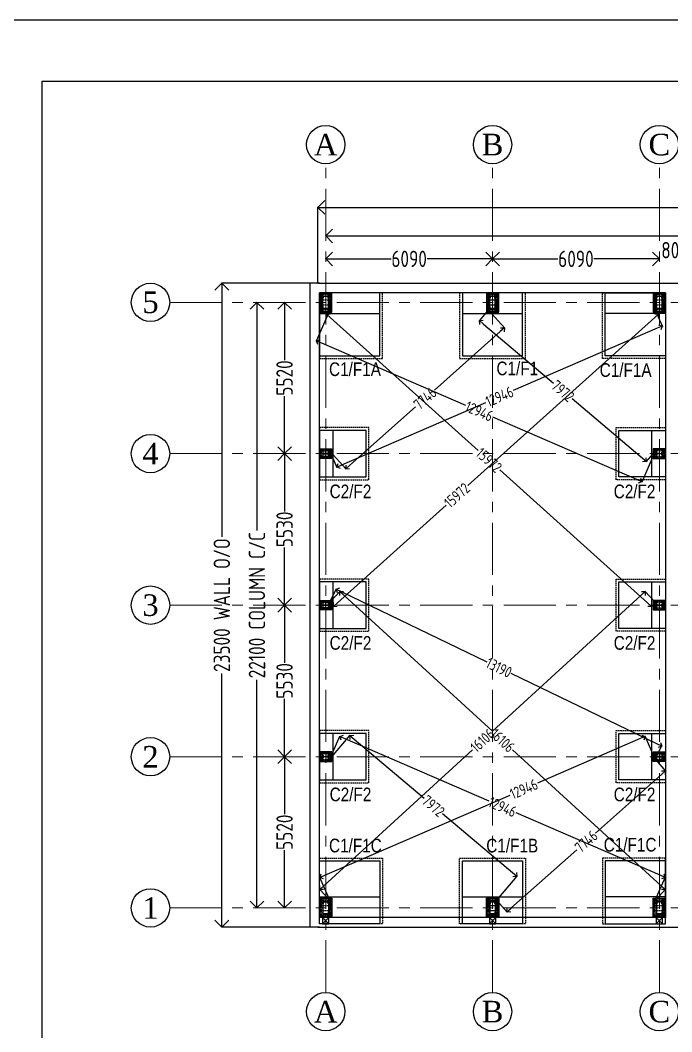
# Model space of a CAD drawing. Header units: millimetres. Extents: x 3470347 to 5996549, y -3470518 to 17149644.
# Drawn here: x 4872486 to 4896269, y 6894641 to 6931563 of the extents above; entities that cross this region are included whole.
import ezdxf
from ezdxf.enums import TextEntityAlignment as Align

# ---------------------------------------------------------------- set-up
doc = ezdxf.new("R2010")
doc.units = ezdxf.units.MM
doc.header["$MEASUREMENT"] = 0
doc.header["$PDMODE"] = 35
doc.header["$PDSIZE"] = -5
for name, pattern in [('CENTER', [50.8, 31.75, -6.35, 6.35, -6.35]), ('CENTERX2', [4, 2.5, -0.5, 0.5, -0.5]), ('DASHED2', [0.375, 0.25, -0.125])]:
    doc.linetypes.add(name, pattern=pattern)
doc.layers.get('0').update_dxf_attribs({"linetype": 'CONTINUOUS', "lineweight": 25})
doc.layers.get('DEFPOINTS').update_dxf_attribs({"linetype": 'CONTINUOUS', "lineweight": 25})
for name, color, linetype in [('BOLT', 1, 'CONTINUOUS'), ('CP', 2, 'CONTINUOUS'), ('YQ_AXIS', 4, 'CONTINUOUS')]:
    doc.layers.add(name, color=color, linetype=linetype)
doc.layers.add('CENTER', color=8, linetype='CENTER', lineweight=0)
doc.layers.add('SHEET', color=7, linetype='CONTINUOUS', lineweight=15)
doc.styles.add('Aerial', font='times.ttf')
doc.styles.add('DIM', font='geniso.shx', dxfattribs={"width": 0.85})
doc.styles.add('YQ_DIM', font='ARCHS.SHX', dxfattribs={"width": 0.8, "bigfont": 'HZDX.SHX'})
doc.dimstyles.new('ST-100', dxfattribs={"dimscale": 100, "dimtxt": 7, "dimasz": 5, "dimexe": 0.18, "dimexo": 0.0625, "dimgap": 0.2, "dimtad": 0, "dimdec": 0, "dimzin": 0, "dimdsep": 46, "dimtxsty": 'DIM', "dimblk": 'OPEN90', "dimcen": 0.09, "dimclrd": 256, "dimclrt": 7, "dimadec": 0, "dimazin": 0, "dimtfac": 1, "dimtdec": 0, "dimtofl": 0, "dimtmove": 0, "dimatfit": 3, "dimldrblk": 'OPEN90', "dimfxl": 1, "dimtolj": 1, "dimtzin": 0, "dimlwd": -1, "dimarcsym": 0})

# ---------------------------------------------------------------- blocks, each defined once
blk = doc.blocks.new('C111')
at = {"transparency": 33554559}
h = blk.add_hatch(color=1, dxfattribs=at)
h.dxf.hatch_style = 1
h.paths.add_polyline_path([(4330012, 6823585), (4330012, 6823785), (4330087, 6823785), (4330087, 6823784, -0.414214), (4330077, 6823774), (4330018, 6823774), (4330018, 6823597), (4330077, 6823597, -0.414214), (4330087, 6823587), (4330087, 6823585)])
h = blk.add_hatch(color=1, dxfattribs=at)
h.dxf.hatch_style = 1
h.paths.add_polyline_path([(4330462, 6823585), (4330462, 6823785), (4330387, 6823785), (4330387, 6823784, 0.414214), (4330397, 6823774), (4330456, 6823774), (4330456, 6823597), (4330397, 6823597, 0.414214), (4330387, 6823587), (4330387, 6823585)])
at = {"color": 8, "linetype": 'CENTERX2', "ltscale": 15}
for p, q in [((4329912, 6823835), (4330562, 6823835)), ((4329962, 6823485), (4329962, 6823885)), ((4330146, 6823485), (4330146, 6823885)), ((4330329, 6823485), (4330329, 6823885)), ((4330512, 6823885), (4330512, 6823485)), ((4330562, 6823535), (4329912, 6823535))]:
    blk.add_line(p, q, dxfattribs=at)
at = {"color": 6}
blk.add_lwpolyline([(4330587, 6823910), (4330587, 6823460), (4329887, 6823460), (4329887, 6823910)], close=True, dxfattribs=at)
at = {"color": 5}
blk.add_lwpolyline([(4330562, 6823885), (4330562, 6823485), (4329912, 6823485), (4329912, 6823885)], close=True, dxfattribs=at)
at = {"color": 4}
for points in [[(4329912, 6823795), (4330562, 6823795)], [(4329912, 6823785), (4330562, 6823785)], [(4329912, 6823585), (4330562, 6823585)], [(4329912, 6823575), (4330562, 6823575)]]:
    blk.add_lwpolyline(points, dxfattribs=at)
at = {"color": 1}
for points in [[(4330018, 6823774), (4330018, 6823597), (4330077, 6823597, -0.414214), (4330087, 6823587), (4330087, 6823585), (4330012, 6823585), (4330012, 6823785), (4330087, 6823785), (4330087, 6823784, -0.414214), (4330077, 6823774)], [(4330456, 6823774), (4330456, 6823597), (4330397, 6823597, 0.414214), (4330387, 6823587), (4330387, 6823585), (4330462, 6823585), (4330462, 6823785), (4330387, 6823785), (4330387, 6823784, 0.414214), (4330397, 6823774)]]:
    blk.add_lwpolyline(points, format="xyb", close=True, dxfattribs=at)
at = {"color": 4}
for points in [[(4330049, 6823870), (4330049, 6823795), (4330059, 6823795), (4330059, 6823870)], [(4330233, 6823870), (4330233, 6823795), (4330243, 6823795), (4330243, 6823870)], [(4330416, 6823870), (4330416, 6823795), (4330426, 6823795), (4330426, 6823870)], [(4330049, 6823500), (4330049, 6823575), (4330059, 6823575), (4330059, 6823500)], [(4330233, 6823500), (4330233, 6823575), (4330243, 6823575), (4330243, 6823500)], [(4330416, 6823500), (4330416, 6823575), (4330426, 6823575), (4330426, 6823500)]]:
    blk.add_lwpolyline(points, close=True, dxfattribs=at)
at = {"color": 2}
for centre in [(4329962, 6823835), (4330146, 6823835), (4330329, 6823835), (4330512, 6823835), (4329962, 6823535), (4330146, 6823535), (4330329, 6823535), (4330512, 6823535)]:
    blk.add_circle(centre, 12, dxfattribs=at)
blk = doc.blocks.new('c222')
at = {"transparency": 33554559}
h = blk.add_hatch(color=1, dxfattribs=at)
h.dxf.hatch_style = 1
h.paths.add_polyline_path([(4327330, 6813767), (4327330, 6813667), (4327330, 6813667, 0.414214), (4327340, 6813677), (4327340, 6813714), (4327519, 6813714), (4327519, 6813677, 0.414214), (4327529, 6813667), (4327530, 6813667), (4327530, 6813767), (4327529, 6813767, 0.414214), (4327519, 6813757), (4327519, 6813720), (4327340, 6813720), (4327340, 6813757, 0.414214), (4327330, 6813767)])
at = {"color": 8, "linetype": 'CENTERX2', "ltscale": 15}
for p, q in [((4327230, 6813817), (4327630, 6813817)), ((4327280, 6813567), (4327280, 6813867)), ((4327430, 6813567), (4327430, 6813867)), ((4327580, 6813867), (4327580, 6813567)), ((4327630, 6813617), (4327230, 6813617))]:
    blk.add_line(p, q, dxfattribs=at)
at = {"color": 6}
blk.add_lwpolyline([(4327655, 6813892), (4327655, 6813542), (4327205, 6813542), (4327205, 6813892)], close=True, dxfattribs=at)
at = {"color": 5}
blk.add_lwpolyline([(4327630, 6813867), (4327630, 6813567), (4327230, 6813567), (4327230, 6813867)], close=True, dxfattribs=at)
at = {"color": 4}
for points in [[(4327320, 6813712), (4327245, 6813712), (4327245, 6813722), (4327320, 6813722)], [(4327540, 6813712), (4327615, 6813712), (4327615, 6813722), (4327540, 6813722)]]:
    blk.add_lwpolyline(points, close=True, dxfattribs=at)
for points in [[(4327320, 6813867), (4327320, 6813567)], [(4327330, 6813867), (4327330, 6813567)], [(4327530, 6813867), (4327530, 6813567)], [(4327540, 6813867), (4327540, 6813567)]]:
    blk.add_lwpolyline(points, dxfattribs=at)
at = {"color": 1}
blk.add_lwpolyline([(4327340, 6813714), (4327519, 6813714), (4327519, 6813677, 0.414214), (4327529, 6813667), (4327530, 6813667), (4327530, 6813767), (4327529, 6813767, 0.414214), (4327519, 6813757), (4327519, 6813720), (4327340, 6813720), (4327340, 6813757, 0.414214), (4327330, 6813767), (4327330, 6813767), (4327330, 6813667), (4327330, 6813667, 0.414214), (4327340, 6813677)], format="xyb", close=True, dxfattribs=at)
at = {"color": 2}
for centre in [(4327280, 6813817), (4327280, 6813617), (4327430, 6813817), (4327430, 6813617), (4327580, 6813817), (4327580, 6813617)]:
    blk.add_circle(centre, 12, dxfattribs=at)
blk = doc.blocks.new('_Open90')
at = {"color": 0, "linetype": 'ByBlock', "lineweight": -2}
for p, q in [((0, 0), (-1, 0)), ((-0.5, 0.5), (0, 0)), ((0, 0), (-0.5, -0.5))]:
    blk.add_line(p, q, dxfattribs=at)
blk = doc.blocks.new('*D907')
at = {"layer": 'BOLT', "color": 0, "lineweight": -2}
for p, q in [((4882127, 6904682), (4882116, 6904682)), ((4882127, 6899163), (4882116, 6899163))]:
    blk.add_line(p, q, dxfattribs=at)
at = {"layer": 'BOLT'}
for p, q in [((4882134, 6904182), (4882134, 6902580)), ((4882134, 6899663), (4882134, 6901265))]:
    blk.add_line(p, q, dxfattribs=at)
at = {"layer": 'DEFPOINTS', "color": 0}
for p in [(4882134, 6904682), (4882134, 6904682), (4882134, 6899163)]:
    blk.add_point(p, dxfattribs=at)
at = {"layer": 'BOLT', "xscale": 500, "yscale": 500, "zscale": 500}
for p, rotation in [((4882134, 6904682), 90), ((4882134, 6899163), 270)]:
    blk.add_blockref('_Open90', p, dxfattribs=dict(at, rotation=rotation))
at = {"layer": 'BOLT', "color": 7, "insert": (4882134, 6901923), "char_height": 600, "attachment_point": 5, "rotation": 90, "style": 'DIM'}
blk.add_mtext('\\A1;5520', dxfattribs=at)
blk = doc.blocks.new('*D908')
at = {"layer": 'BOLT', "color": 0, "lineweight": -2}
for p, q in [((4882127, 6910213), (4882116, 6910213)), ((4882127, 6904682), (4882116, 6904682))]:
    blk.add_line(p, q, dxfattribs=at)
at = {"layer": 'BOLT'}
for p, q in [((4882134, 6909713), (4882134, 6908105)), ((4882134, 6905182), (4882134, 6906790))]:
    blk.add_line(p, q, dxfattribs=at)
at = {"layer": 'DEFPOINTS', "color": 0}
for p in [(4882134, 6910213), (4882134, 6910213), (4882134, 6904682)]:
    blk.add_point(p, dxfattribs=at)
at = {"layer": 'BOLT', "xscale": 500, "yscale": 500, "zscale": 500}
for p, rotation in [((4882134, 6910213), 90), ((4882134, 6904682), 270)]:
    blk.add_blockref('_Open90', p, dxfattribs=dict(at, rotation=rotation))
at = {"layer": 'BOLT', "color": 7, "insert": (4882134, 6907448), "char_height": 600, "attachment_point": 5, "rotation": 90, "style": 'DIM'}
blk.add_mtext('\\A1;5530', dxfattribs=at)
blk = doc.blocks.new('*D909')
at = {"layer": 'BOLT', "color": 0, "lineweight": -2}
for p, q in [((4882127, 6915743), (4882116, 6915743)), ((4882127, 6910213), (4882116, 6910213))]:
    blk.add_line(p, q, dxfattribs=at)
at = {"layer": 'BOLT'}
for p, q in [((4882134, 6915243), (4882134, 6913636)), ((4882134, 6910713), (4882134, 6912320))]:
    blk.add_line(p, q, dxfattribs=at)
at = {"layer": 'DEFPOINTS', "color": 0}
for p in [(4882134, 6915743), (4882134, 6915743), (4882134, 6910213)]:
    blk.add_point(p, dxfattribs=at)
at = {"layer": 'BOLT', "xscale": 500, "yscale": 500, "zscale": 500}
for p, rotation in [((4882134, 6915743), 90), ((4882134, 6910213), 270)]:
    blk.add_blockref('_Open90', p, dxfattribs=dict(at, rotation=rotation))
at = {"layer": 'BOLT', "color": 7, "insert": (4882134, 6912978), "char_height": 600, "attachment_point": 5, "rotation": 90, "style": 'DIM'}
blk.add_mtext('\\A1;5530', dxfattribs=at)
blk = doc.blocks.new('*D910')
at = {"layer": 'BOLT', "color": 0, "lineweight": -2}
for p, q in [((4882127, 6921263), (4882116, 6921263)), ((4882127, 6915743), (4882116, 6915743))]:
    blk.add_line(p, q, dxfattribs=at)
at = {"layer": 'BOLT'}
for p, q in [((4882134, 6920763), (4882134, 6919161)), ((4882134, 6916243), (4882134, 6917845))]:
    blk.add_line(p, q, dxfattribs=at)
at = {"layer": 'DEFPOINTS', "color": 0}
for p in [(4882134, 6921263), (4882134, 6921263), (4882134, 6915743)]:
    blk.add_point(p, dxfattribs=at)
at = {"layer": 'BOLT', "xscale": 500, "yscale": 500, "zscale": 500}
for p, rotation in [((4882134, 6921263), 90), ((4882134, 6915743), 270)]:
    blk.add_blockref('_Open90', p, dxfattribs=dict(at, rotation=rotation))
at = {"layer": 'BOLT', "color": 7, "insert": (4882134, 6918503), "char_height": 600, "attachment_point": 5, "rotation": 90, "style": 'DIM'}
blk.add_mtext('\\A1;5520', dxfattribs=at)
blk = doc.blocks.new('*D911')
at = {"layer": 'BOLT', "color": 0, "lineweight": -2}
for p, q in [((4883636, 6922859), (4883636, 6922871)), ((4889726, 6922859), (4889726, 6922871))]:
    blk.add_line(p, q, dxfattribs=at)
at = {"layer": 'BOLT'}
for p, q in [((4884136, 6922853), (4886022, 6922853)), ((4889226, 6922853), (4887340, 6922853))]:
    blk.add_line(p, q, dxfattribs=at)
at = {"layer": 'DEFPOINTS', "color": 0}
for p in [(4883636, 6922853), (4883636, 6922853), (4889726, 6922853)]:
    blk.add_point(p, dxfattribs=at)
at = {"layer": 'BOLT', "xscale": 500, "yscale": 500, "zscale": 500, "rotation": 180}
blk.add_blockref('_Open90', (4883636, 6922853), dxfattribs=at)
at = {"layer": 'BOLT', "xscale": 500, "yscale": 500, "zscale": 500}
blk.add_blockref('_Open90', (4889726, 6922853), dxfattribs=at)
at = {"layer": 'BOLT', "color": 7, "insert": (4886681, 6922853), "char_height": 600, "attachment_point": 5, "style": 'DIM'}
blk.add_mtext('\\A1;6090', dxfattribs=at)
blk = doc.blocks.new('*D912')
at = {"layer": 'BOLT', "color": 0, "lineweight": -2}
for p, q in [((4889726, 6922859), (4889726, 6922871)), ((4895816, 6922859), (4895816, 6922871))]:
    blk.add_line(p, q, dxfattribs=at)
at = {"layer": 'BOLT'}
for p, q in [((4890226, 6922853), (4892112, 6922853)), ((4895316, 6922853), (4893430, 6922853))]:
    blk.add_line(p, q, dxfattribs=at)
at = {"layer": 'DEFPOINTS', "color": 0}
for p in [(4889726, 6922853), (4895816, 6922853), (4895816, 6922853)]:
    blk.add_point(p, dxfattribs=at)
at = {"layer": 'BOLT', "xscale": 500, "yscale": 500, "zscale": 500, "rotation": 180}
blk.add_blockref('_Open90', (4889726, 6922853), dxfattribs=at)
at = {"layer": 'BOLT', "xscale": 500, "yscale": 500, "zscale": 500}
blk.add_blockref('_Open90', (4895816, 6922853), dxfattribs=at)
at = {"layer": 'BOLT', "color": 7, "insert": (4892771, 6922853), "char_height": 600, "attachment_point": 5, "style": 'DIM'}
blk.add_mtext('\\A1;6090', dxfattribs=at)
blk = doc.blocks.new('*D913')
at = {"layer": 'BOLT'}
for p, q in [((4895316, 6922853), (4894816, 6922853)), ((4897116, 6922853), (4897616, 6922853))]:
    blk.add_line(p, q, dxfattribs=at)
at = {"layer": 'BOLT', "color": 0, "lineweight": -2}
for p, q in [((4895816, 6922859), (4895816, 6922871)), ((4896616, 6922859), (4896616, 6922871))]:
    blk.add_line(p, q, dxfattribs=at)
at = {"layer": 'DEFPOINTS', "color": 0}
for p in [(4895816, 6922853), (4896616, 6922853), (4896616, 6922853)]:
    blk.add_point(p, dxfattribs=at)
at = {"layer": 'BOLT', "xscale": 500, "yscale": 500, "zscale": 500}
blk.add_blockref('_Open90', (4895816, 6922853), dxfattribs=at)
at = {"layer": 'BOLT', "xscale": 500, "yscale": 500, "zscale": 500, "rotation": 180}
blk.add_blockref('_Open90', (4896616, 6922853), dxfattribs=at)
at = {"layer": 'BOLT', "color": 7, "insert": (4896371, 6923171), "char_height": 600, "attachment_point": 5, "style": 'DIM'}
blk.add_mtext('\\A1;800', dxfattribs=at)
blk = doc.blocks.new('*D918')
at = {"layer": 'BOLT', "color": 0, "lineweight": -2}
for p, q in [((4881121, 6921263), (4881109, 6921263)), ((4881121, 6899163), (4881109, 6899163))]:
    blk.add_line(p, q, dxfattribs=at)
at = {"layer": 'BOLT'}
for p, q in [((4881127, 6920763), (4881127, 6912936)), ((4881127, 6899663), (4881127, 6907490))]:
    blk.add_line(p, q, dxfattribs=at)
at = {"layer": 'DEFPOINTS', "color": 0}
for p in [(4881127, 6921263), (4881127, 6899163), (4881127, 6899163)]:
    blk.add_point(p, dxfattribs=at)
at = {"layer": 'BOLT', "xscale": 500, "yscale": 500, "zscale": 500}
for p, rotation in [((4881127, 6921263), 90), ((4881127, 6899163), 270)]:
    blk.add_blockref('_Open90', p, dxfattribs=dict(at, rotation=rotation))
at = {"layer": 'BOLT', "color": 7, "insert": (4881127, 6910213), "char_height": 600, "attachment_point": 5, "rotation": 90, "style": 'DIM'}
blk.add_mtext('\\A1;22100 COLUMN C/C', dxfattribs=at)
blk = doc.blocks.new('*D919')
at = {"layer": 'BOLT', "color": 0, "lineweight": -2}
for p, q in [((4883636, 6923699), (4883636, 6923711)), ((4921776, 6923699), (4921776, 6923711))]:
    blk.add_line(p, q, dxfattribs=at)
at = {"layer": 'BOLT'}
for p, q in [((4884136, 6923693), (4900059, 6923693)), ((4921276, 6923693), (4905352, 6923693))]:
    blk.add_line(p, q, dxfattribs=at)
at = {"layer": 'DEFPOINTS', "color": 0}
for p in [(4883636, 6923693), (4921776, 6923693), (4921776, 6923693)]:
    blk.add_point(p, dxfattribs=at)
at = {"layer": 'BOLT', "xscale": 500, "yscale": 500, "zscale": 500, "rotation": 180}
blk.add_blockref('_Open90', (4883636, 6923693), dxfattribs=at)
at = {"layer": 'BOLT', "xscale": 500, "yscale": 500, "zscale": 500}
blk.add_blockref('_Open90', (4921776, 6923693), dxfattribs=at)
at = {"layer": 'BOLT', "color": 7, "insert": (4902706, 6923693), "char_height": 600, "attachment_point": 5, "style": 'DIM'}
blk.add_mtext('\\A1;38140\\Fgeniso.shx|c1; COLUMN C/C', dxfattribs=at)
blk = doc.blocks.new('*D920')
at = {"layer": 'BOLT', "color": 0, "lineweight": -2}
for p, q in [((4883351, 6921969), (4883351, 6924747)), ((4922351, 6921969), (4922351, 6924747))]:
    blk.add_line(p, q, dxfattribs=at)
at = {"layer": 'BOLT'}
for p, q in [((4883851, 6924729), (4900357, 6924729)), ((4921851, 6924729), (4905345, 6924729))]:
    blk.add_line(p, q, dxfattribs=at)
at = {"layer": 'DEFPOINTS', "color": 0}
for p in [(4922351, 6924729), (4883351, 6921963), (4922351, 6921963)]:
    blk.add_point(p, dxfattribs=at)
at = {"layer": 'BOLT', "xscale": 500, "yscale": 500, "zscale": 500, "rotation": 180}
blk.add_blockref('_Open90', (4883351, 6924729), dxfattribs=at)
at = {"layer": 'BOLT', "xscale": 500, "yscale": 500, "zscale": 500}
blk.add_blockref('_Open90', (4922351, 6924729), dxfattribs=at)
at = {"layer": 'BOLT', "color": 7, "insert": (4902851, 6924729), "char_height": 600, "attachment_point": 5, "style": 'DIM'}
blk.add_mtext('\\A1;39000 WALL O/O', dxfattribs=at)
blk = doc.blocks.new('*D921')
at = {"layer": 'BOLT', "color": 0, "lineweight": -2}
for p, q in [((4883055, 6921963), (4879827, 6921963)), ((4883055, 6898463), (4879827, 6898463))]:
    blk.add_line(p, q, dxfattribs=at)
at = {"layer": 'BOLT'}
for p, q in [((4879845, 6921463), (4879845, 6912706)), ((4879845, 6898963), (4879845, 6907719))]:
    blk.add_line(p, q, dxfattribs=at)
at = {"layer": 'DEFPOINTS', "color": 0}
for p in [(4883061, 6921963), (4879845, 6898463), (4883061, 6898463)]:
    blk.add_point(p, dxfattribs=at)
at = {"layer": 'BOLT', "xscale": 500, "yscale": 500, "zscale": 500}
for p, rotation in [((4879845, 6921963), 90), ((4879845, 6898463), 270)]:
    blk.add_blockref('_Open90', p, dxfattribs=dict(at, rotation=rotation))
at = {"layer": 'BOLT', "color": 7, "insert": (4879845, 6910213), "char_height": 600, "attachment_point": 5, "rotation": 90, "style": 'DIM'}
blk.add_mtext('\\A1;23500 WALL O/O', dxfattribs=at)
blk = doc.blocks.new('*D944')
at = {"layer": 'BOLT', "color": 0, "lineweight": -2}
for p, q in [((4883784, 6920982), (4883291, 6919846)), ((4895664, 6915837), (4895171, 6914701))]:
    blk.add_line(p, q, dxfattribs=at)
at = {"layer": 'BOLT'}
for p, q in [((4883482, 6919783), (4888736, 6917507)), ((4894995, 6914797), (4889741, 6917072))]:
    blk.add_line(p, q, dxfattribs=at)
at = {"layer": 'DEFPOINTS', "color": 0}
for p in [(4883786, 6920988), (4895666, 6915843), (4895178, 6914717)]:
    blk.add_point(p, dxfattribs=at)
at = {"layer": 'BOLT', "xscale": 200, "yscale": 200, "zscale": 200}
for p, rotation in [((4883298, 6919862), 156.5838528352331), ((4895178, 6914717), 336.5838528352331)]:
    blk.add_blockref('_Open90', p, dxfattribs=dict(at, rotation=rotation))
at = {"layer": 'BOLT', "color": 7, "insert": (4889238, 6917290), "char_height": 400, "attachment_point": 5, "rotation": 336.5839, "style": 'DIM'}
blk.add_mtext('\\A1;12946', dxfattribs=at)
blk = doc.blocks.new('*D945')
at = {"layer": 'BOLT'}
for p, q in [((4895648, 6920708), (4888823, 6914575)), ((4884066, 6910300), (4888034, 6913866))]:
    blk.add_line(p, q, dxfattribs=at)
at = {"layer": 'BOLT', "color": 0, "lineweight": -2}
for p, q in [((4895670, 6920983), (4895809, 6920829)), ((4883790, 6910308), (4883929, 6910153))]:
    blk.add_line(p, q, dxfattribs=at)
at = {"layer": 'DEFPOINTS', "color": 0}
for p in [(4895666, 6920988), (4883786, 6910313), (4883917, 6910167)]:
    blk.add_point(p, dxfattribs=at)
at = {"layer": 'BOLT', "xscale": 200, "yscale": 200, "zscale": 200}
for p, rotation in [((4895797, 6920842), 41.9424302569514), ((4883917, 6910167), 221.9424302569514)]:
    blk.add_blockref('_Open90', p, dxfattribs=dict(at, rotation=rotation))
at = {"layer": 'BOLT', "color": 7, "insert": (4888428, 6914220), "char_height": 400, "attachment_point": 5, "rotation": 41.9424, "style": 'DIM'}
blk.add_mtext('\\A1;15972', dxfattribs=at)
blk = doc.blocks.new('*D946')
at = {"layer": 'BOLT', "color": 0, "lineweight": -2}
for p, q in [((4889580, 6920983), (4890172, 6920318)), ((4883790, 6915838), (4884382, 6915173))]:
    blk.add_line(p, q, dxfattribs=at)
at = {"layer": 'BOLT'}
for p, q in [((4890010, 6920198), (4887610, 6918066)), ((4884519, 6915319), (4886919, 6917452))]:
    blk.add_line(p, q, dxfattribs=at)
at = {"layer": 'DEFPOINTS', "color": 0}
for p in [(4889576, 6920988), (4883786, 6915843), (4884370, 6915186)]:
    blk.add_point(p, dxfattribs=at)
at = {"layer": 'BOLT', "xscale": 200, "yscale": 200, "zscale": 200}
for p, rotation in [((4890160, 6920331), 41.62383022810663), ((4884370, 6915186), 221.6238302281066)]:
    blk.add_blockref('_Open90', p, dxfattribs=dict(at, rotation=rotation))
at = {"layer": 'BOLT', "color": 7, "insert": (4887265, 6917759), "char_height": 400, "attachment_point": 5, "rotation": 41.6238, "style": 'DIM'}
blk.add_mtext('\\A1;7746', dxfattribs=at)
blk = doc.blocks.new('*D947')
at = {"layer": 'BOLT', "color": 0, "lineweight": -2}
for p, q in [((4889572, 6920983), (4889237, 6920586)), ((4895662, 6915838), (4895327, 6915441))]:
    blk.add_line(p, q, dxfattribs=at)
at = {"layer": 'BOLT'}
for p, q in [((4889401, 6920471), (4891953, 6918315)), ((4895185, 6915584), (4892634, 6917740))]:
    blk.add_line(p, q, dxfattribs=at)
at = {"layer": 'DEFPOINTS', "color": 0}
for p in [(4889576, 6920988), (4895666, 6915843), (4895338, 6915455)]:
    blk.add_point(p, dxfattribs=at)
at = {"layer": 'BOLT', "xscale": 200, "yscale": 200, "zscale": 200}
for p, rotation in [((4889248, 6920600), 139.8084450195251), ((4895338, 6915455), 319.8084450195251)]:
    blk.add_blockref('_Open90', p, dxfattribs=dict(at, rotation=rotation))
at = {"layer": 'BOLT', "color": 7, "insert": (4892293, 6918028), "char_height": 400, "attachment_point": 5, "rotation": 319.8084, "style": 'DIM'}
blk.add_mtext('\\A1;7972', dxfattribs=at)
blk = doc.blocks.new('*D948')
at = {"layer": 'BOLT'}
for p, q in [((4895154, 6910576), (4889727, 6905608)), ((4883569, 6899971), (4888995, 6904938))]:
    blk.add_line(p, q, dxfattribs=at)
at = {"layer": 'BOLT', "color": 0, "lineweight": -2}
for p, q in [((4895662, 6910317), (4895289, 6910724)), ((4883782, 6899442), (4883409, 6899849))]:
    blk.add_line(p, q, dxfattribs=at)
at = {"layer": 'DEFPOINTS', "color": 0}
for p in [(4895301, 6910711), (4895666, 6910313), (4883786, 6899438)]:
    blk.add_point(p, dxfattribs=at)
at = {"layer": 'BOLT', "xscale": 200, "yscale": 200, "zscale": 200}
for p, rotation in [((4895301, 6910711), 42.4716499939986), ((4883421, 6899836), 222.4716499939986)]:
    blk.add_blockref('_Open90', p, dxfattribs=dict(at, rotation=rotation))
at = {"layer": 'BOLT', "color": 7, "insert": (4889361, 6905273), "char_height": 400, "attachment_point": 5, "rotation": 42.4716, "style": 'DIM'}
blk.add_mtext('\\A1;16106', dxfattribs=at)
blk = doc.blocks.new('*D949')
at = {"layer": 'BOLT', "color": 0, "lineweight": -2}
for p, q in [((4895670, 6904578), (4896053, 6904147)), ((4889880, 6899433), (4890263, 6899002))]:
    blk.add_line(p, q, dxfattribs=at)
at = {"layer": 'BOLT'}
for p, q in [((4895891, 6904028), (4893491, 6901895)), ((4890400, 6899148), (4892801, 6901281))]:
    blk.add_line(p, q, dxfattribs=at)
at = {"layer": 'DEFPOINTS', "color": 0}
for p in [(4895666, 6904582), (4896041, 6904160), (4889876, 6899438)]:
    blk.add_point(p, dxfattribs=at)
at = {"layer": 'BOLT', "xscale": 200, "yscale": 200, "zscale": 200}
for p, rotation in [((4896041, 6904160), 41.62383023279537), ((4890251, 6899016), 221.6238302327954)]:
    blk.add_blockref('_Open90', p, dxfattribs=dict(at, rotation=rotation))
at = {"layer": 'BOLT', "color": 7, "insert": (4893146, 6901588), "char_height": 400, "attachment_point": 5, "rotation": 41.6238, "style": 'DIM'}
blk.add_mtext('\\A1;7746', dxfattribs=at)
blk = doc.blocks.new('*D950')
at = {"layer": 'BOLT', "color": 0, "lineweight": -2}
for p, q in [((4883790, 6904587), (4884533, 6905466)), ((4889880, 6899442), (4890623, 6900321))]:
    blk.add_line(p, q, dxfattribs=at)
at = {"layer": 'BOLT'}
for p, q in [((4884674, 6905323), (4887226, 6903168)), ((4890458, 6900437), (4887906, 6902592))]:
    blk.add_line(p, q, dxfattribs=at)
at = {"layer": 'DEFPOINTS', "color": 0}
for p in [(4884521, 6905453), (4883786, 6904582), (4889876, 6899438)]:
    blk.add_point(p, dxfattribs=at)
at = {"layer": 'BOLT', "xscale": 200, "yscale": 200, "zscale": 200}
for p, rotation in [((4884521, 6905453), 139.8084450239867), ((4890611, 6900308), 319.8084450239867)]:
    blk.add_blockref('_Open90', p, dxfattribs=dict(at, rotation=rotation))
at = {"layer": 'BOLT', "color": 7, "insert": (4887566, 6902880), "char_height": 400, "attachment_point": 5, "rotation": 319.8084, "style": 'DIM'}
blk.add_mtext('\\A1;7972', dxfattribs=at)
blk = doc.blocks.new('*D951')
at = {"layer": 'BOLT', "color": 0, "lineweight": -2}
for p, q in [((4883788, 6904588), (4884156, 6905436)), ((4895668, 6899443), (4896036, 6900292))]:
    blk.add_line(p, q, dxfattribs=at)
at = {"layer": 'BOLT'}
for p, q in [((4884332, 6905340), (4889586, 6903065)), ((4895845, 6900355), (4890591, 6902630))]:
    blk.add_line(p, q, dxfattribs=at)
at = {"layer": 'DEFPOINTS', "color": 0}
for p in [(4884149, 6905420), (4883786, 6904582), (4895666, 6899438)]:
    blk.add_point(p, dxfattribs=at)
at = {"layer": 'BOLT', "xscale": 200, "yscale": 200, "zscale": 200}
for p, rotation in [((4884149, 6905420), 156.5838528369359), ((4896029, 6900275), 336.5838528369359)]:
    blk.add_blockref('_Open90', p, dxfattribs=dict(at, rotation=rotation))
at = {"layer": 'BOLT', "color": 7, "insert": (4890089, 6902848), "char_height": 400, "attachment_point": 5, "rotation": 336.5839, "style": 'DIM'}
blk.add_mtext('\\A1;12946', dxfattribs=at)
blk = doc.blocks.new('*D952')
at = {"layer": 'BOLT', "color": 0, "lineweight": -2}
for p, q in [((4883789, 6910318), (4884029, 6910816)), ((4895669, 6904588), (4895909, 6905085))]:
    blk.add_line(p, q, dxfattribs=at)
at = {"layer": 'BOLT'}
for p, q in [((4884201, 6910713), (4889513, 6908150)), ((4895721, 6905156), (4890408, 6907718))]:
    blk.add_line(p, q, dxfattribs=at)
at = {"layer": 'DEFPOINTS', "color": 0}
for p in [(4884021, 6910799), (4883786, 6910313), (4895666, 6904582)]:
    blk.add_point(p, dxfattribs=at)
at = {"layer": 'BOLT', "xscale": 200, "yscale": 200, "zscale": 200}
for p, rotation in [((4884021, 6910799), 154.2497536550582), ((4895901, 6905069), 334.2497536550581)]:
    blk.add_blockref('_Open90', p, dxfattribs=dict(at, rotation=rotation))
at = {"layer": 'BOLT', "color": 7, "insert": (4889961, 6907934), "char_height": 400, "attachment_point": 5, "rotation": 334.2498, "style": 'DIM'}
blk.add_mtext('\\A1;13190', dxfattribs=at)
blk = doc.blocks.new('*D953')
at = {"layer": 'BOLT', "color": 0, "lineweight": -2}
for p, q in [((4895668, 6920982), (4895928, 6920383)), ((4883788, 6915837), (4884048, 6915238))]:
    blk.add_line(p, q, dxfattribs=at)
at = {"layer": 'BOLT'}
for p, q in [((4895737, 6920320), (4890484, 6918045)), ((4884224, 6915334), (4889478, 6917609))]:
    blk.add_line(p, q, dxfattribs=at)
at = {"layer": 'DEFPOINTS', "color": 0}
for p in [(4895666, 6920988), (4883786, 6915843), (4884041, 6915255)]:
    blk.add_point(p, dxfattribs=at)
at = {"layer": 'BOLT', "xscale": 200, "yscale": 200, "zscale": 200}
for p, rotation in [((4895921, 6920399), 23.41614716476688), ((4884041, 6915255), 203.4161471647669)]:
    blk.add_blockref('_Open90', p, dxfattribs=dict(at, rotation=rotation))
at = {"layer": 'BOLT', "color": 7, "insert": (4889981, 6917827), "char_height": 400, "attachment_point": 5, "rotation": 23.4161, "style": 'DIM'}
blk.add_mtext('\\A1;12946', dxfattribs=at)
blk = doc.blocks.new('*D954')
at = {"layer": 'BOLT', "color": 0, "lineweight": -2}
for p, q in [((4883782, 6920983), (4883643, 6920829)), ((4895662, 6910308), (4895523, 6910153))]:
    blk.add_line(p, q, dxfattribs=at)
at = {"layer": 'BOLT'}
for p, q in [((4883804, 6920708), (4889200, 6915859)), ((4895386, 6910300), (4889989, 6915150))]:
    blk.add_line(p, q, dxfattribs=at)
at = {"layer": 'DEFPOINTS', "color": 0}
for p in [(4883786, 6920988), (4895535, 6910167), (4895666, 6910313)]:
    blk.add_point(p, dxfattribs=at)
at = {"layer": 'BOLT', "xscale": 200, "yscale": 200, "zscale": 200}
for p, rotation in [((4883655, 6920842), 138.0575697430486), ((4895535, 6910167), 318.0575697430486)]:
    blk.add_blockref('_Open90', p, dxfattribs=dict(at, rotation=rotation))
at = {"layer": 'BOLT', "color": 7, "insert": (4889595, 6915504), "char_height": 400, "attachment_point": 5, "rotation": 318.0576, "style": 'DIM'}
blk.add_mtext('\\A1;15972', dxfattribs=at)
blk = doc.blocks.new('*D955')
at = {"layer": 'BOLT', "color": 0, "lineweight": -2}
for p, q in [((4883790, 6910317), (4884163, 6910724)), ((4895670, 6899442), (4896043, 6899849))]:
    blk.add_line(p, q, dxfattribs=at)
at = {"layer": 'BOLT'}
for p, q in [((4884298, 6910576), (4889725, 6905608)), ((4895883, 6899971), (4890457, 6904938))]:
    blk.add_line(p, q, dxfattribs=at)
at = {"layer": 'DEFPOINTS', "color": 0}
for p in [(4884151, 6910711), (4883786, 6910313), (4895666, 6899438)]:
    blk.add_point(p, dxfattribs=at)
at = {"layer": 'BOLT', "xscale": 200, "yscale": 200, "zscale": 200}
for p, rotation in [((4884151, 6910711), 137.5283500083034), ((4896031, 6899836), 317.5283500083034)]:
    blk.add_blockref('_Open90', p, dxfattribs=dict(at, rotation=rotation))
at = {"layer": 'BOLT', "color": 7, "insert": (4890091, 6905273), "char_height": 400, "attachment_point": 5, "rotation": 317.5284, "style": 'DIM'}
blk.add_mtext('\\A1;16106', dxfattribs=at)
blk = doc.blocks.new('*D956')
at = {"layer": 'BOLT'}
for p, q in [((4895120, 6905340), (4891371, 6903717)), ((4883607, 6900355), (4890366, 6903282))]:
    blk.add_line(p, q, dxfattribs=at)
at = {"layer": 'BOLT', "color": 0, "lineweight": -2}
for p, q in [((4895664, 6904588), (4895296, 6905436)), ((4883784, 6899443), (4883416, 6900292))]:
    blk.add_line(p, q, dxfattribs=at)
at = {"layer": 'DEFPOINTS', "color": 0}
for p in [(4895303, 6905420), (4895666, 6904582), (4883786, 6899438)]:
    blk.add_point(p, dxfattribs=at)
at = {"layer": 'BOLT', "xscale": 200, "yscale": 200, "zscale": 200}
for p, rotation in [((4895303, 6905420), 23.4161471630641), ((4883423, 6900275), 203.4161471630641)]:
    blk.add_blockref('_Open90', p, dxfattribs=dict(at, rotation=rotation))
at = {"layer": 'BOLT', "color": 7, "insert": (4890869, 6903500), "char_height": 400, "attachment_point": 5, "rotation": 23.4161, "style": 'DIM'}
blk.add_mtext('\\A1;12946', dxfattribs=at)

msp = doc.modelspace()

# ---------------------------------------------------------------- linework, layer by layer
at = {"color": 8}
for p, q in [((4883410.99, 6921962.97), (4883060.99, 6921962.97)), ((4883060.99, 6921962.97), (4883060.99, 6898462.56)), ((4883350.99, 6921962.97), (4922350.99, 6921962.97)), ((4896040.99, 6921612.97), (4883410.99, 6921612.97)), ((4883410.99, 6898812.97), (4883410.99, 6921612.97)), ((4896040.99, 6921612.97), (4896040.99, 6898812.97)), ((4896040.99, 6898812.56), (4883410.99, 6898812.56)), ((4883410.99, 6898462.56), (4883060.99, 6898462.56)), ((4883350.99, 6898462.56), (4922350.99, 6898462.56))]:
    msp.add_line(p, q, dxfattribs=at)
at = {"color": 192, "lineweight": 25, "elevation": 0}
msp.add_lwpolyline([(4871034.92, 6848423.87), (4988617.8, 6848423.87), (4988617.8, 6931563.36), (4871034.92, 6931563.36)], close=True, dxfattribs=at)
at = {"color": 30}
for points in [[(4883410.99, 6921612.97), (4883410.99, 6919312.97), (4885610.99, 6919312.97), (4885610.99, 6921612.97)], [(4888625.99, 6921612.97), (4888625.99, 6919312.97), (4890825.99, 6919312.97), (4890825.99, 6921612.97)], [(4896040.99, 6921612.97), (4896040.99, 6919312.97), (4893840.99, 6919312.97), (4893840.99, 6921612.97)], [(4883410.99, 6916593.06), (4883410.99, 6914893.06), (4885110.99, 6914893.06), (4885110.99, 6916593.06)], [(4896040.99, 6916593.06), (4896040.99, 6914893.06), (4894340.99, 6914893.06), (4894340.99, 6916593.06)], [(4883410.99, 6911062.76), (4883410.99, 6909362.76), (4885110.99, 6909362.76), (4885110.99, 6911062.76)], [(4896040.99, 6911062.76), (4896040.99, 6909362.76), (4894340.99, 6909362.76), (4894340.99, 6911062.76)], [(4883410.99, 6905532.47), (4883410.99, 6903832.47), (4885110.99, 6903832.47), (4885110.99, 6905532.47)], [(4896040.99, 6905532.47), (4896040.99, 6903832.47), (4894340.99, 6903832.47), (4894340.99, 6905532.47)], [(4883410.99, 6898582.56), (4883410.99, 6900882.56), (4885610.99, 6900882.56), (4885610.99, 6898582.56)], [(4888625.99, 6898582.56), (4888625.99, 6900882.56), (4890825.99, 6900882.56), (4890825.99, 6898582.56)], [(4896040.99, 6898582.56), (4896040.99, 6900882.56), (4893840.99, 6900882.56), (4893840.99, 6898582.56)]]:
    msp.add_lwpolyline(points, close=True, dxfattribs=at)
at = {"linetype": 'DASHED2', "ltscale": 200}
for points in [[(4883410.99, 6921612.97), (4883410.99, 6919212.97), (4885710.99, 6919212.97), (4885710.99, 6921612.97)], [(4888525.99, 6921612.97), (4888525.99, 6919212.97), (4890925.99, 6919212.97), (4890925.99, 6921612.97)], [(4896040.99, 6921612.97), (4896040.99, 6919212.97), (4893740.99, 6919212.97), (4893740.99, 6921612.97)], [(4883410.99, 6916693.06), (4883410.99, 6914793.06), (4885210.99, 6914793.06), (4885210.99, 6916693.06)], [(4896040.99, 6916693.06), (4896040.99, 6914793.06), (4894240.99, 6914793.06), (4894240.99, 6916693.06)], [(4883410.99, 6911162.76), (4883410.99, 6909262.76), (4885210.99, 6909262.76), (4885210.99, 6911162.76)], [(4896040.99, 6911162.76), (4896040.99, 6909262.76), (4894240.99, 6909262.76), (4894240.99, 6911162.76)], [(4883410.99, 6905632.47), (4883410.99, 6903732.47), (4885210.99, 6903732.47), (4885210.99, 6905632.47)], [(4896040.99, 6905632.47), (4896040.99, 6903732.47), (4894240.99, 6903732.47), (4894240.99, 6905632.47)], [(4883410.99, 6898582.56), (4883410.99, 6900982.56), (4885710.99, 6900982.56), (4885710.99, 6898582.56)], [(4888525.99, 6898582.56), (4888525.99, 6900982.56), (4890925.99, 6900982.56), (4890925.99, 6898582.56)], [(4896040.99, 6898582.56), (4896040.99, 6900982.56), (4893740.99, 6900982.56), (4893740.99, 6898582.56)]]:
    msp.add_lwpolyline(points, close=True, dxfattribs=at)
at = {"color": 30}
for points in [[(4883410.99, 6920862.97), (4885610.99, 6920862.97)], [(4888625.99, 6920862.97), (4890825.99, 6920862.97)], [(4896040.99, 6920862.97), (4893840.99, 6920862.97)], [(4883910.99, 6914893.06), (4883910.99, 6916593.06)], [(4895540.99, 6914893.06), (4895540.99, 6916593.06)], [(4883910.99, 6909362.76), (4883910.99, 6911062.76)], [(4895540.99, 6909362.76), (4895540.99, 6911062.76)], [(4883910.99, 6903832.47), (4883910.99, 6905532.47)], [(4895540.99, 6903832.47), (4895540.99, 6905532.47)], [(4883410.99, 6899562.56), (4885610.99, 6899562.56)], [(4888625.99, 6899562.56), (4890825.99, 6899562.56)], [(4896040.99, 6899562.56), (4893840.99, 6899562.56)]]:
    msp.add_lwpolyline(points, dxfattribs=at)
at = {"color": 6}
for points in [[(4883520.99, 6898812.56), (4883520.99, 6898582.56), (4883750.99, 6898582.56), (4883750.99, 6898812.56), (4883520.99, 6898812.56)], [(4883520.99, 6898812.56), (4883750.99, 6898582.56)], [(4883520.99, 6898582.56), (4883750.99, 6898812.56)], [(4889610.99, 6898812.56), (4889610.99, 6898582.56), (4889840.99, 6898582.56), (4889840.99, 6898812.56), (4889610.99, 6898812.56)], [(4889610.99, 6898812.56), (4889840.99, 6898582.56)], [(4889610.99, 6898582.56), (4889840.99, 6898812.56)], [(4895700.99, 6898812.56), (4895700.99, 6898582.56), (4895930.99, 6898582.56), (4895930.99, 6898812.56), (4895700.99, 6898812.56)], [(4895700.99, 6898812.56), (4895930.99, 6898582.56)], [(4895700.99, 6898582.56), (4895930.99, 6898812.56)]]:
    msp.add_lwpolyline(points, dxfattribs=at)
at = {"layer": 'CENTER', "ltscale": 60}
for p, q in [((4883635.99, 6896075.18), (4883635.99, 6926324.43)), ((4889725.99, 6896075.18), (4889725.99, 6926324.43)), ((4895815.99, 6896075.18), (4895815.99, 6926324.43)), ((4877941.07, 6921262.97), (4924448.52, 6921262.97)), ((4877941.07, 6915743.06), (4924448.52, 6915743.06)), ((4877941.07, 6910212.76), (4924448.52, 6910212.76)), ((4877941.07, 6904682.47), (4924448.52, 6904682.47)), ((4877941.07, 6899162.97), (4924448.52, 6899162.97))]:
    msp.add_line(p, q, dxfattribs=at)
at = {"layer": 'SHEET', "color": 220, "lineweight": 25, "elevation": 0}
msp.add_lwpolyline([(4873274.6, 6850659.34), (4986378.12, 6850659.34), (4986378.12, 6929327.88), (4873274.6, 6929327.88)], close=True, dxfattribs=at)
at = {"layer": 'YQ_AXIS', "color": 1}
for centre in [(4883635.99, 6927024.43), (4889725.99, 6927024.43), (4895815.99, 6927024.43), (4877241.07, 6921262.97), (4877241.07, 6915743.06), (4877241.07, 6910212.76), (4877241.07, 6904682.47), (4877241.07, 6899162.97), (4883635.99, 6895375.18), (4889725.99, 6895375.18), (4895815.99, 6895375.18)]:
    msp.add_circle(centre, 700, dxfattribs=at)

# ---------------------------------------------------------------- block references
at = {"xscale": -1}
for name, p, rotation in [('C111', (-1940049.2, 2591025.74), 270), ('C111', (-1933959.2, 2591025.74), 270), ('C111', (-1927869.2, 2591025.74), 270), ('c222', (556206.35, 13718399.49), 180)]:
    msp.add_blockref(name, p, dxfattribs=dict(at, rotation=rotation))
for p in [(556206.35, 102026.03), (556206.35, 96495.73)]:
    msp.add_blockref('c222', p)
for p in [(9223245.63, 102026.03), (9223245.63, 96495.73)]:
    msp.add_blockref('c222', p, dxfattribs=at)
for name, p, rotation in [('c222', (9223245.63, 13718399.49), 180), ('C111', (-1940049.2, 11229399.79), 270), ('C111', (-1933959.2, 11229399.79), 270), ('C111', (-1927869.2, 11229399.79), 270)]:
    msp.add_blockref(name, p, dxfattribs=dict(rotation=rotation))

# ---------------------------------------------------------------- texts
at = {"layer": 'CP', "transparency": 16777216, "char_height": 500, "style": 'YQ_DIM'}
for s, insert, attachment_point in [('{\\fArial|b0|i0|c0|p34;\\C6;C1/F1A}', (4885652.35, 6919075.15), 3), ('{\\fArial|b0|i0|c0|p34;\\C6;C1/F1}', (4891391.84, 6918597.11), 9), ('{\\fArial|b0|i0|c0|p34;\\C6;C1/F1A}', (4895532.38, 6919044.27), 3), ('{\\fArial|b0|i0|c0|p34;\\C6;C2/F2}', (4885301.84, 6914107.37), 9), ('{\\fArial|b0|i0|c0|p34;\\C6;C2/F2}', (4894150.14, 6914107.37), 7), ('{\\fArial|b0|i0|c0|p34;\\C6;C2/F2}', (4885301.84, 6908577.08), 9), ('{\\fArial|b0|i0|c0|p34;\\C6;C2/F2}', (4894150.14, 6908577.08), 7), ('{\\fArial|b0|i0|c0|p34;\\C6;C2/F2}', (4885301.84, 6903046.78), 9), ('{\\fArial|b0|i0|c0|p34;\\C6;C2/F2}', (4894150.14, 6903046.78), 7), ('{\\fArial|b0|i0|c0|p34;\\C6;C1/F1C}', (4885682.89, 6901688.62), 3), ('{\\fArial|b0|i0|c0|p34;\\C6;C1/F1B}', (4891391.84, 6901686.22), 3), ('{\\fArial|b0|i0|c0|p34;\\C6;C1/F1C}', (4895710.11, 6901719.31), 3)]:
    msp.add_mtext_dynamic_manual_height_columns(s, width=302.8267, gutter_width=2560.24, heights=[-517.05], dxfattribs=dict(at, insert=insert, attachment_point=attachment_point))
at = {"layer": 'YQ_AXIS', "color": 1, "style": 'Aerial'}
for s, p in [('A', (4883635.99, 6927024.43)), ('B', (4889725.99, 6927024.43)), ('C', (4895815.99, 6927024.43)), ('5', (4877241.07, 6921262.97)), ('4', (4877241.07, 6915743.06)), ('3', (4877241.07, 6910212.76)), ('2', (4877241.07, 6904682.47)), ('1', (4877241.07, 6899162.97)), ('A', (4883635.99, 6895375.18)), ('B', (4889725.99, 6895375.18)), ('C', (4895815.99, 6895375.18))]:
    msp.add_text(s, height=787.5, dxfattribs=at).set_placement(p, align=Align.MIDDLE)

# ---------------------------------------------------------------- dimensions: what is measured, and where the dimension line sits
at = {"layer": 'BOLT'}
for base, p1, p2, text, picture, middle in [((4922350.99, 6924728.61), (4883350.99, 6921962.97), (4922350.99, 6921962.97), '<> WALL O/O', '*D920', (4902850.99, 6924728.61)), ((4921775.99, 6923693.22), (4883635.99, 6923693.22), (4921775.99, 6923693.22), '<>\\Fgeniso.shx|c1; COLUMN C/C', '*D919', (4902705.99, 6923693.22))]:
    dim = msp.add_linear_dim(base=base, p1=p1, p2=p2, text=text, dimstyle='ST-100', override={"dimtxt": 6, "dimtxsty": 'DIM', "dimblk": 'Open90', "dimtmove": 1}, dxfattribs=at)
    dim.commit()
    dim.dimension.update_dxf_attribs({"geometry": picture, "text_midpoint": middle})
for base, p1, p2, override, picture, middle in [((4896615.99, 6922852.76), (4895815.99, 6922852.76), (4896615.99, 6922852.76), {"dimtxt": 6, "dimtmove": 1}, '*D913', (4896371.46, 6923171)), ((4883635.99, 6922852.76), (4889725.99, 6922852.76), (4883635.99, 6922852.76), {"dimtxt": 6, "dimblk": 'Open90', "dimtmove": 1}, '*D911', (4886680.99, 6922852.76)), ((4895815.99, 6922852.76), (4889725.99, 6922852.76), (4895815.99, 6922852.76), {"dimtxt": 6, "dimtmove": 1}, '*D912', (4892770.99, 6922852.76))]:
    dim = msp.add_linear_dim(base=base, p1=p1, p2=p2, dimstyle='ST-100', override=override, dxfattribs=at)
    dim.commit()
    dim.dimension.update_dxf_attribs({"geometry": picture, "text_midpoint": middle})
for base, p1, p2, text, override, picture, middle in [((4879844.59, 6898462.56), (4883060.99, 6921962.97), (4883060.99, 6898462.56), '<> WALL O/O', {"dimtxt": 6, "dimblk": 'Open90', "dimtmove": 1}, '*D921', (4879844.59, 6910212.76)), ((4881127.5, 6899162.97), (4881127.5, 6921262.97), (4881127.5, 6899162.97), '<> COLUMN C/C', {"dimtxt": 6, "dimtxsty": 'DIM', "dimblk": 'Open90', "dimtmove": 1}, '*D918', (4881127.5, 6910212.97))]:
    dim = msp.add_linear_dim(base=base, p1=p1, p2=p2, angle=90, text=text, dimstyle='ST-100', override=override, dxfattribs=at)
    dim.commit()
    dim.dimension.update_dxf_attribs({"geometry": picture, "text_midpoint": middle})
for base, p1, p2, picture, middle in [((4882133.61, 6921262.97), (4882133.61, 6915743.06), (4882133.61, 6921262.97), '*D910', (4882133.61, 6918503.01)), ((4882133.61, 6915743.06), (4882133.61, 6910212.76), (4882133.61, 6915743.06), '*D909', (4882133.61, 6912977.91)), ((4882133.61, 6910212.76), (4882133.61, 6904682.47), (4882133.61, 6910212.76), '*D908', (4882133.61, 6907447.61))]:
    dim = msp.add_linear_dim(base=base, p1=p1, p2=p2, angle=90, dimstyle='ST-100', override={"dimtxt": 6, "dimtmove": 1}, dxfattribs=at)
    dim.commit()
    dim.dimension.update_dxf_attribs({"geometry": picture, "text_midpoint": middle})
for p1, p2, distance, picture, middle in [((4883785.99, 6920987.97), (4895665.99, 6915843.06), -1226.83, '*D944', (4889238.44, 6917289.72)), ((4883785.99, 6920987.97), (4895665.99, 6910312.76), -196.34, '*D954', (4889594.76, 6915504.32)), ((4889575.99, 6920987.97), (4883785.99, 6915843.06), 878.73, '*D946', (4887264.68, 6917758.64)), ((4895665.99, 6920987.97), (4883785.99, 6915843.06), 641.35, '*D953', (4889980.87, 6917826.98)), ((4889575.99, 6920987.97), (4895665.99, 6915843.06), -507.89, '*D947', (4892293.23, 6918027.54)), ((4895665.99, 6904582.47), (4883785.99, 6910312.76), -540.31, '*D952', (4889960.73, 6907934.27)), ((4883785.99, 6899437.56), (4895665.99, 6910312.76), 539.98, '*D948', (4889361.38, 6905273.45)), ((4895665.99, 6899437.56), (4883785.99, 6910312.76), -539.98, '*D955', (4890090.6, 6905273.45)), ((4895665.99, 6899437.56), (4883785.99, 6904582.47), -912.66, '*D951', (4890088.69, 6902847.51)), ((4889875.99, 6899437.56), (4883785.99, 6904582.47), -1139.01, '*D950', (4887566.05, 6902880.09)), ((4889875.99, 6899437.56), (4895665.99, 6904582.47), -564.56, '*D949', (4893145.99, 6901587.99))]:
    dim = msp.add_aligned_dim(p1=p1, p2=p2, distance=distance, dimstyle='ST-100', override={"dimtxt": 4, "dimasz": 2, "dimblk": 'Open90', "dimtmove": 1}, dxfattribs=at)
    dim.commit()
    dim.dimension.update_dxf_attribs({"geometry": picture, "text_midpoint": middle})
for base, p1, p2, angle, picture, middle in [((4883917.22, 6910166.72), (4895665.99, 6920987.97), (4883785.99, 6910312.76), 221.94243, '*D945', (4888428.39, 6914220.39)), ((4895303.29, 6905419.96), (4883785.99, 6899437.56), (4895665.99, 6904582.47), 23.416147, '*D956', (4890868.85, 6903499.52))]:
    dim = msp.add_linear_dim(base=base, p1=p1, p2=p2, angle=angle, dimstyle='ST-100', override={"dimtxt": 4, "dimasz": 2, "dimblk": 'Open90', "dimtmove": 1}, dxfattribs=at)
    dim.commit()
    dim.dimension.update_dxf_attribs({"geometry": picture, "text_midpoint": middle, "dimtype": 161})
at = {"layer": 'BOLT', "color": 1}
dim = msp.add_linear_dim(base=(4882133.61278298, 6904682.46566318), p1=(4882133.61278298, 6899162.96566318), p2=(4882133.61278298, 6904682.46566318), angle=90, dimstyle='ST-100', override={"dimtxt": 6, "dimblk": 'Open90'}, dxfattribs=at)
dim.commit()
dim.dimension.update_dxf_attribs({"geometry": '*D907', "text_midpoint": (4882133.61278298, 6901922.71566318)})

doc.saveas('drawing.dxf')
